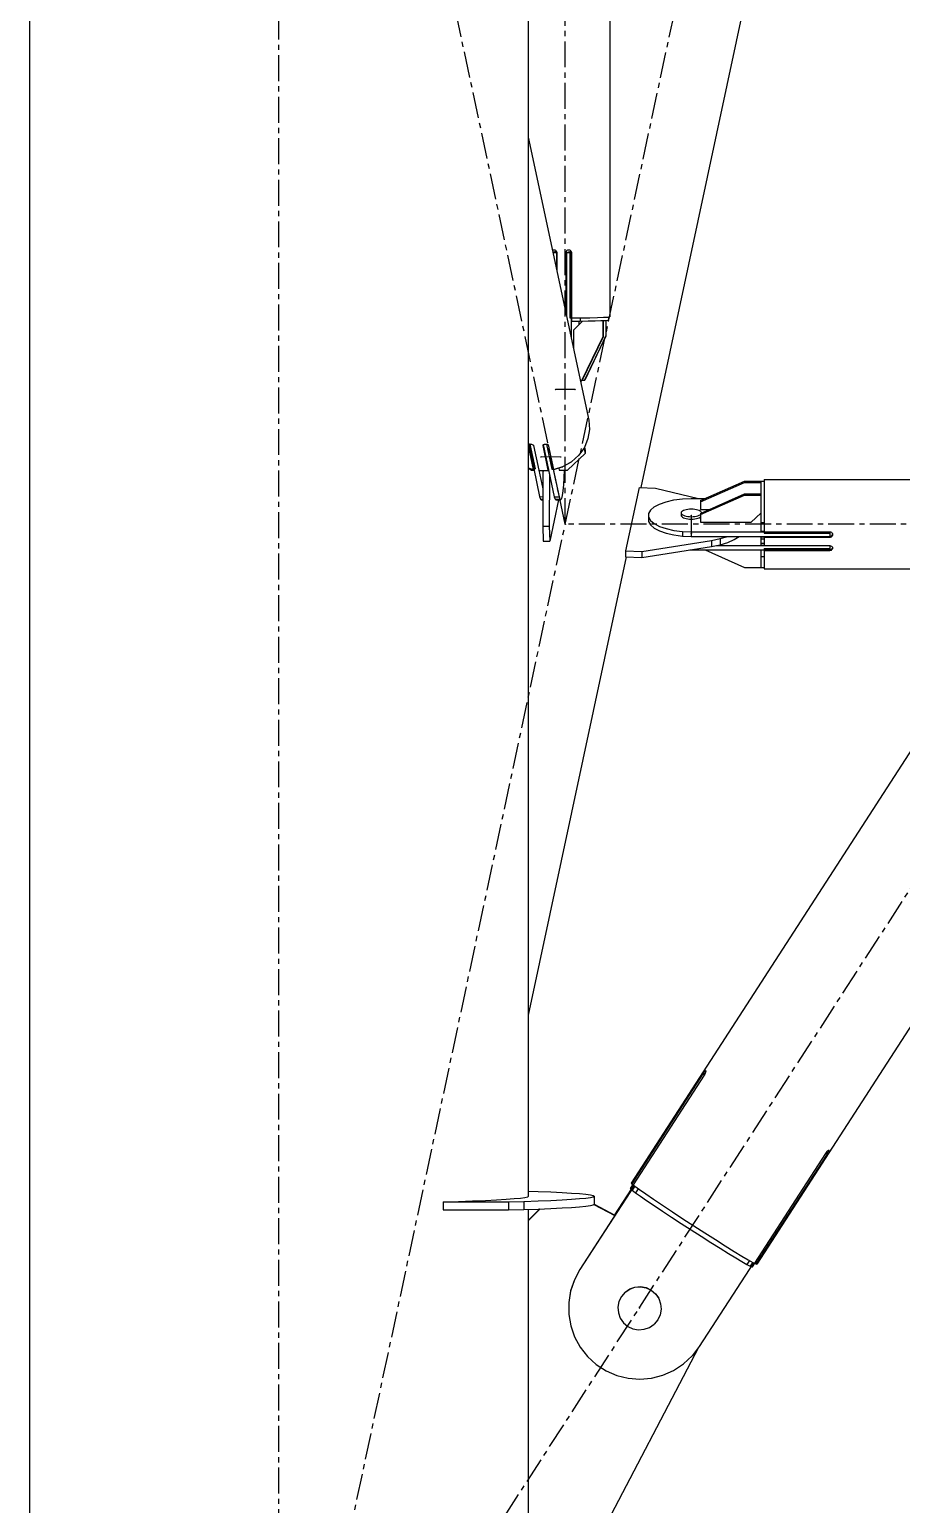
# Model space of a CAD drawing. Header units: millimetres. Extents: x 5143 to 30813, y 232 to 21408.
# Drawn here: x 22823.8 to 23090.2, y 9290.6 to 9741.5 of the extents above; entities that cross this region are included whole.
import ezdxf

# ---------------------------------------------------------------- set-up
doc = ezdxf.new("R2010")
doc.units = ezdxf.units.MM
doc.header["$LTSCALE"] = 0.25
doc.linetypes.add('CENTER', pattern=[50.8, 31.75, -6.35, 6.35, -6.35])
doc.linetypes.add('XKITLINE00', pattern=[0])

msp = doc.modelspace()

# ---------------------------------------------------------------- linework, layer by layer
at = {"color": 8, "linetype": 'XKITLINE00'}
for p, q in [((22823.8, 10620.27), (22823.8, 8951.04)), ((23001.09, 9967.78), (23001.09, 9653.69)), ((22976.2, 9961.74), (22976.2, 9384.79)), ((23083.35, 9942.32), (23010.61, 9601.49)), ((23284, 9816.48), (23007.61, 9388.86)), ((23322.38, 9791.69), (23045.99, 9364.07)), ((22976.2, 9708.62), (22994.67, 9622.06)), ((22983.58, 9674.05), (22983.81, 9674.17)), ((22983.63, 9674.07), (22983.58, 9674.02)), ((22983.63, 9674.07), (22983.84, 9674.18)), ((22983.7, 9673.48), (22984.78, 9673.8)), ((22983.72, 9673.37), (22983.8, 9673.37)), ((22983.8, 9673.37), (22983.8, 9673)), ((22983.8, 9673.37), (22984.84, 9673.37)), ((22983.81, 9674.17), (22984.07, 9674.21)), ((22983.81, 9674.17), (22983.86, 9674.19)), ((22984.07, 9674.21), (22984.33, 9674.17)), ((22984.33, 9674.17), (22984.56, 9674.05)), ((22984.56, 9674.05), (22984.75, 9673.86)), ((22984.75, 9673.86), (22984.87, 9673.62)), ((22984.84, 9673.37), (22984.9, 9673.39)), ((22984.84, 9673.37), (22984.84, 9668.11)), ((22984.87, 9673.62), (22984.91, 9673.36)), ((22984.91, 9673.36), (22984.91, 9667.8)), ((22987.74, 9673.61), (22987.7, 9673.35)), ((22987.7, 9673.35), (22987.75, 9673.37)), ((22987.7, 9673.35), (22987.7, 9654.73)), ((22987.86, 9673.85), (22987.74, 9673.61)), ((22987.74, 9673.61), (22987.79, 9673.63)), ((22987.79, 9673.63), (22987.75, 9673.37)), ((22987.75, 9673.37), (22987.75, 9654.49)), ((22987.91, 9673.87), (22987.79, 9673.63)), ((22987.83, 9673.36), (22989.27, 9673.79)), ((22987.83, 9673.36), (22987.83, 9654.11)), ((22987.83, 9673.36), (22988.87, 9673.36)), ((22987.86, 9673.85), (22988.05, 9674.04)), ((22987.91, 9673.87), (22988.1, 9674.06)), ((22988.05, 9674.04), (22988.29, 9674.16)), ((22988.1, 9674.06), (22988.32, 9674.17)), ((22988.29, 9674.16), (22988.55, 9674.2)), ((22988.29, 9674.16), (22988.34, 9674.18)), ((22988.55, 9674.2), (22988.82, 9674.16)), ((22988.82, 9674.16), (22989.05, 9674.04)), ((22988.87, 9673.36), (22989.35, 9673.37)), ((22988.87, 9673.36), (22988.87, 9653.37)), ((22989.05, 9674.04), (22989.24, 9673.85)), ((22989.24, 9673.85), (22989.34, 9673.62)), ((22989.34, 9673.62), (22989.41, 9673.35)), ((22989.35, 9673.37), (22989.4, 9673.38)), ((22989.35, 9673.37), (22989.35, 9653.37)), ((22989.41, 9673.35), (22989.41, 9653.36)), ((22988.87, 9653.37), (22989.32, 9653.37)), ((22989.32, 9653.37), (22989.35, 9653.37)), ((22989.32, 9653.37), (22989.32, 9647.1)), ((22989.41, 9653.36), (22992.31, 9653.38)), ((22989.41, 9653.36), (22989.44, 9653.37)), ((22989.44, 9653.37), (22989.44, 9652.37)), ((22989.44, 9652.37), (22992.07, 9652.39)), ((22992.82, 9652.4), (22990, 9649.57)), ((22991.64, 9652.39), (22991.64, 9651.22)), ((22992.07, 9653.38), (22992.07, 9652.39)), ((22992.07, 9652.39), (22994.51, 9652.42)), ((22992.31, 9653.38), (22995.03, 9653.42)), ((22994.51, 9652.42), (22996.66, 9652.47)), ((22995.03, 9653.42), (22997.37, 9653.47)), ((22996.66, 9652.47), (22998.42, 9652.52)), ((22997.37, 9653.47), (22999.22, 9653.53)), ((22998.42, 9652.52), (22998.94, 9652.55)), ((22998.94, 9652.55), (22998.96, 9652.55)), ((22998.96, 9652.55), (22998.97, 9652.55)), ((22998.96, 9652.55), (22998.96, 9647.55)), ((22998.97, 9652.55), (22999.72, 9652.58)), ((22999.05, 9652.55), (22999.05, 9647.57)), ((22999.22, 9653.53), (23000.48, 9653.61)), ((22999.72, 9652.58), (23000.5, 9652.65)), ((22999.85, 9652.59), (22999.85, 9647.81)), ((22999.94, 9652.6), (22999.94, 9647.84)), ((23000.48, 9653.61), (23001.09, 9653.69)), ((23000.5, 9652.65), (23000.74, 9652.72)), ((23000.74, 9653.64), (23000.74, 9652.72)), ((22990, 9649.57), (22990, 9643.95)), ((22998.96, 9647.55), (22992.49, 9634.07)), ((22999.05, 9647.57), (22992.58, 9634.09)), ((22999.85, 9647.81), (22993.37, 9634.33)), ((22999.94, 9647.84), (22993.46, 9634.36)), ((22998.96, 9647.55), (22999.05, 9647.57)), ((22999.85, 9647.81), (22999.94, 9647.84)), ((22992.11, 9634.07), (22992.49, 9634.07)), ((22992.49, 9634.07), (22992.58, 9634.09)), ((22992.69, 9634.33), (22993.37, 9634.33)), ((22993.37, 9634.33), (22993.46, 9634.36)), ((22994.9, 9619.25), (22994.45, 9616.44)), ((22994.67, 9622.06), (22994.9, 9619.25)), ((22976.2, 9614.69), (22976.24, 9614.74)), ((22976.24, 9614.74), (22976.41, 9614.79)), ((22976.24, 9614.74), (22977.77, 9607.58)), ((22976.29, 9614.75), (22977.86, 9607.41)), ((22976.41, 9614.79), (22976.64, 9614.81)), ((22976.58, 9614.81), (22976.68, 9614.75)), ((22976.64, 9614.81), (22976.9, 9614.8)), ((22976.68, 9614.75), (22978.3, 9607.17)), ((22976.68, 9614.75), (22977.18, 9614.75)), ((22976.9, 9614.8), (22977.16, 9614.76)), ((22977.16, 9614.76), (22977.41, 9614.69)), ((22977.41, 9614.69), (22977.61, 9614.59)), ((22977.61, 9614.59), (22977.75, 9614.49)), ((22977.75, 9614.49), (22977.81, 9614.39)), ((22977.81, 9614.39), (22979.43, 9606.8)), ((22980.62, 9614.48), (22980.6, 9614.38)), ((22980.6, 9614.38), (22982.22, 9606.79)), ((22980.72, 9614.59), (22980.62, 9614.48)), ((22980.7, 9614.57), (22982.24, 9607.35)), ((22980.72, 9614.59), (22980.89, 9614.68)), ((22980.74, 9614.6), (22984.14, 9598.7)), ((22980.89, 9614.68), (22981.12, 9614.75)), ((22981.1, 9614.74), (22981.76, 9614.74)), ((22981.12, 9614.75), (22981.38, 9614.79)), ((22981.38, 9614.79), (22981.65, 9614.8)), ((22981.65, 9614.8), (22981.89, 9614.78)), ((22981.76, 9614.74), (22981.84, 9614.78)), ((22981.76, 9614.74), (22983.38, 9607.15)), ((22981.89, 9614.78), (22982.1, 9614.73)), ((22982.1, 9614.73), (22982.21, 9614.65)), ((22982.21, 9614.65), (22982.3, 9614.57)), ((22982.3, 9614.57), (22983.92, 9606.98)), ((22994.45, 9616.44), (22993.34, 9613.77)), ((22976.2, 9614.25), (22977.74, 9606.99)), ((22988.17, 9606.78), (22993.55, 9611.89)), ((22989.4, 9609.39), (22991.63, 9611.38)), ((22993.34, 9613.77), (22991.63, 9611.38)), ((22993.19, 9613.56), (22993.55, 9611.89)), ((22993.37, 9613.83), (22993.58, 9612.81)), ((22993.58, 9612.81), (22993.55, 9611.89)), ((22976.2, 9607.51), (22977.74, 9606.99)), ((22976.2, 9607.49), (22977.21, 9606.81)), ((22977.21, 9606.81), (22977.93, 9606.8)), ((22977.77, 9607.58), (22977.74, 9606.99)), ((22977.74, 9607.02), (22977.84, 9606.99)), ((22977.77, 9607.8), (22977.76, 9607.37)), ((22977.76, 9607.37), (22977.84, 9606.99)), ((22977.85, 9607.17), (22977.84, 9606.99)), ((22977.86, 9607.41), (22977.85, 9607.17)), ((22977.85, 9607.17), (22978.3, 9607.17)), ((22977.85, 9607.17), (22979.65, 9598.71)), ((22977.86, 9607.41), (22978.3, 9607.17)), ((22979.42, 9606.8), (22980.65, 9601.06)), ((22979.43, 9606.8), (22980.82, 9606.65)), ((22979.5, 9606.79), (22979.52, 9606.71)), ((22979.52, 9606.71), (22980.22, 9606.66)), ((22980.2, 9606.72), (22980.22, 9606.66)), ((22980.22, 9606.66), (22980.91, 9606.64)), ((22980.66, 9606.65), (22980.61, 9589.7)), ((22980.82, 9606.65), (22982.22, 9606.79)), ((22980.91, 9606.64), (22981.61, 9606.66)), ((22981.6, 9606.73), (22981.61, 9606.66)), ((22981.61, 9606.66), (22982.31, 9606.71)), ((22982.24, 9607.35), (22982.22, 9606.79)), ((22982.25, 9607.55), (22982.23, 9607.09)), ((22982.23, 9607.09), (22982.31, 9606.71)), ((22982.33, 9607.17), (22982.31, 9606.71)), ((22982.65, 9605.66), (22982.61, 9589.7)), ((22983.38, 9607.15), (22983.83, 9607.39)), ((22983.38, 9607.15), (22983.83, 9607.15)), ((22983.83, 9607.38), (22983.83, 9607.15)), ((22983.83, 9607.15), (22985.63, 9598.69)), ((22983.92, 9606.98), (22986.77, 9607.89)), ((22984.01, 9606.98), (22986.6, 9607.8)), ((22984.01, 9607.01), (22984.01, 9606.98)), ((22985.53, 9607.46), (22985.68, 9606.79)), ((22985.68, 9606.79), (22988.17, 9606.78)), ((22986.59, 9607.83), (22986.6, 9607.8)), ((22986.6, 9607.8), (22986.73, 9607.87)), ((22986.77, 9607.89), (22989.4, 9609.39)), ((22987.19, 9606.78), (22987.11, 9604.6)), ((22987.37, 9606.78), (22987.15, 9605.74)), ((22987.19, 9608.13), (22988.96, 9609.1)), ((22988.96, 9609.1), (22989.1, 9609.21)), ((22986.96, 9602.34), (22986.78, 9600.45)), ((22987.11, 9604.6), (22986.96, 9602.34)), ((23010.05, 9601.51), (23005.92, 9582.13)), ((23010.05, 9601.51), (23015.03, 9601.34)), ((23015.03, 9601.34), (23028.23, 9598.13)), ((23028.81, 9597.48), (23042.31, 9603.47)), ((23028.81, 9597.09), (23042.31, 9603.08)), ((23042.31, 9603.47), (23042.31, 9603.08)), ((23042.31, 9603.47), (23047.31, 9603.47)), ((23042.31, 9603.08), (23047.31, 9603.08)), ((23047.31, 9603.47), (23047.31, 9599.21)), ((23047.31, 9603.47), (23048.31, 9603.47)), ((23048.31, 9603.91), (23101.01, 9603.91)), ((23048.31, 9603.91), (23048.31, 9587.96)), ((22979.65, 9598.71), (22979.89, 9597.94)), ((22979.65, 9598.71), (22980.64, 9598.7)), ((22979.89, 9597.94), (22980.13, 9597.73)), ((22979.89, 9597.94), (22980.64, 9597.94)), ((22980.13, 9597.73), (22980.64, 9597.73)), ((22985.44, 9597.72), (22982.76, 9585.13)), ((22984.14, 9598.7), (22984.37, 9597.93)), ((22984.14, 9598.7), (22985.63, 9598.69)), ((22984.37, 9597.93), (22984.61, 9597.72)), ((22984.37, 9597.93), (22985.86, 9597.92)), ((22984.61, 9597.72), (22986.1, 9597.72)), ((22985.63, 9598.69), (22985.86, 9597.92)), ((22985.86, 9597.92), (22986.1, 9597.72)), ((22986.34, 9598.09), (22986.1, 9597.72)), ((22986.57, 9599.01), (22986.34, 9598.09)), ((22986.78, 9600.45), (22986.57, 9599.01)), ((23014.67, 9595.59), (23016.28, 9596.45)), ((23016.28, 9596.45), (23018.31, 9597.16)), ((23018.31, 9597.16), (23020.68, 9597.69)), ((23020.68, 9597.69), (23023.29, 9598.02)), ((23023.29, 9598.02), (23026.01, 9598.13)), ((23026.01, 9598.13), (23030.28, 9598.13)), ((23028.81, 9593.59), (23042.31, 9599.58)), ((23028.81, 9593.2), (23042.31, 9599.19)), ((23028.81, 9597.48), (23028.81, 9594.79)), ((23042.31, 9599.58), (23042.31, 9599.19)), ((23042.31, 9599.58), (23047.31, 9599.58)), ((23042.31, 9599.19), (23047.31, 9599.19)), ((23047.31, 9599.21), (23047.31, 9599.19)), ((23047.31, 9599.19), (23047.31, 9599.17)), ((23047.31, 9599.17), (23047.31, 9593.52)), ((23013.55, 9594.61), (23012.98, 9593.57)), ((23012.98, 9593.57), (23012.98, 9591.12)), ((23012.98, 9592.51), (23013.55, 9591.46)), ((23013.55, 9594.61), (23014.67, 9595.59)), ((23022.96, 9593.98), (23022.91, 9593.78)), ((23022.91, 9593.78), (23022.96, 9593.57)), ((23022.91, 9593.78), (23022.91, 9593.04)), ((23022.91, 9593.04), (23022.96, 9592.83)), ((23023.1, 9594.19), (23022.96, 9593.98)), ((23022.96, 9593.57), (23023.1, 9593.36)), ((23022.96, 9592.83), (23023.1, 9592.63)), ((23023.1, 9594.19), (23023.33, 9594.38)), ((23023.1, 9593.36), (23023.33, 9593.17)), ((23023.1, 9592.63), (23023.33, 9592.44)), ((23023.33, 9594.38), (23023.64, 9594.55)), ((23023.33, 9593.17), (23023.64, 9593)), ((23023.33, 9592.44), (23023.64, 9592.26)), ((23023.64, 9594.55), (23024.02, 9594.7)), ((23023.64, 9593), (23024.02, 9592.85)), ((23023.64, 9592.26), (23024.02, 9592.12)), ((23024.02, 9594.7), (23024.46, 9594.82)), ((23024.02, 9592.85), (23024.46, 9592.73)), ((23024.02, 9592.12), (23024.46, 9591.99)), ((23024.46, 9594.82), (23024.95, 9594.91)), ((23024.46, 9592.73), (23024.95, 9592.64)), ((23024.46, 9591.99), (23024.95, 9591.91)), ((23024.95, 9594.91), (23025.47, 9594.96)), ((23024.95, 9592.64), (23025.47, 9592.59)), ((23024.95, 9591.91), (23025.47, 9591.85)), ((23025.47, 9594.96), (23026.01, 9594.98)), ((23025.47, 9592.59), (23026.01, 9592.57)), ((23025.47, 9591.85), (23026.01, 9591.83)), ((23026.01, 9594.98), (23026.55, 9594.96)), ((23026.01, 9592.57), (23026.55, 9592.59)), ((23026.01, 9592.57), (23026.01, 9591.83)), ((23026.01, 9591.83), (23026.55, 9591.85)), ((23026.55, 9594.96), (23027.07, 9594.91)), ((23026.55, 9592.59), (23027.07, 9592.64)), ((23026.55, 9591.85), (23027.07, 9591.91)), ((23027.07, 9594.91), (23027.56, 9594.82)), ((23027.07, 9592.64), (23027.56, 9592.73)), ((23027.07, 9591.91), (23027.56, 9591.99)), ((23027.56, 9594.82), (23028.01, 9594.7)), ((23027.56, 9592.73), (23028.01, 9592.85)), ((23027.56, 9591.99), (23028.01, 9592.12)), ((23028.01, 9594.7), (23028.39, 9594.55)), ((23028.01, 9592.85), (23028.39, 9593)), ((23028.01, 9592.12), (23028.39, 9592.26)), ((23028.39, 9594.55), (23028.7, 9594.38)), ((23028.39, 9593), (23028.7, 9593.17)), ((23028.39, 9592.26), (23028.7, 9592.44)), ((23028.7, 9594.38), (23028.93, 9594.19)), ((23028.7, 9593.17), (23028.81, 9593.27)), ((23028.7, 9592.44), (23028.81, 9592.53)), ((23028.81, 9594.79), (23031.51, 9594.79)), ((23028.81, 9593.59), (23028.81, 9590.9)), ((23028.93, 9594.19), (23029.07, 9593.98)), ((23029.07, 9593.98), (23029.11, 9593.78)), ((23029.11, 9593.78), (23029.1, 9593.72)), ((23029.11, 9593.78), (23029.11, 9593.72)), ((23044.31, 9590.9), (23047.31, 9593.66)), ((23047.31, 9593.52), (23047.31, 9588.12)), ((22980.61, 9589.7), (22982.61, 9589.7)), ((22980.61, 9589.7), (22980.77, 9585.14)), ((22982.61, 9589.7), (22982.76, 9585.13)), ((23012.98, 9591.12), (23013.55, 9590.08)), ((23013.55, 9591.46), (23014.67, 9590.49)), ((23013.55, 9590.08), (23014.67, 9589.11)), ((23014.67, 9590.49), (23016.28, 9589.63)), ((23014.67, 9589.11), (23016.28, 9588.25)), ((23016.28, 9589.63), (23018.31, 9588.92)), ((23016.28, 9588.25), (23018.31, 9587.54)), ((23018.31, 9588.92), (23020.68, 9588.38)), ((23018.31, 9587.54), (23020.68, 9587)), ((23020.68, 9588.38), (23023.29, 9588.06)), ((23023.29, 9588.06), (23023.29, 9586.67)), ((23023.29, 9588.06), (23026.01, 9587.94)), ((23026.01, 9587.94), (23048.31, 9587.94)), ((23026.01, 9587.94), (23026.01, 9586.56)), ((23028.81, 9590.9), (23044.31, 9590.9)), ((23047.31, 9590.83), (23048.31, 9590.83)), ((23047.31, 9588.12), (23048.31, 9588.12)), ((23048.31, 9587.96), (23068.31, 9587.96)), ((23048.31, 9587.94), (23048.31, 9587.53)), ((23048.31, 9587.53), (23068.31, 9587.53)), ((23068.31, 9587.96), (23068.58, 9587.9)), ((23068.31, 9587.96), (23068.31, 9586.56)), ((23068.58, 9587.9), (23068.81, 9587.8)), ((23068.81, 9587.8), (23069, 9587.62)), ((23069, 9587.62), (23069.12, 9587.39)), ((23069.12, 9587.39), (23069.16, 9587.14)), ((22980.77, 9585.14), (22982.76, 9585.13)), ((23010.9, 9581.97), (23032.15, 9585.32)), ((23010.9, 9580.12), (23032.15, 9583.48)), ((23020.68, 9587), (23023.29, 9586.67)), ((23023.29, 9586.67), (23026.01, 9586.56)), ((23026.01, 9586.56), (23068.31, 9586.56)), ((23032.15, 9585.32), (23034.79, 9585.86)), ((23032.15, 9585.32), (23032.15, 9583.48)), ((23032.15, 9583.48), (23034.79, 9584.01)), ((23033.73, 9583.8), (23048.31, 9583.8)), ((23034.79, 9585.86), (23037.13, 9586.56)), ((23034.79, 9585.86), (23034.79, 9584.01)), ((23034.79, 9584.01), (23037.15, 9584.72)), ((23037.15, 9584.72), (23039.13, 9585.59)), ((23039.13, 9585.59), (23040.64, 9586.56)), ((23047.31, 9586.56), (23047.31, 9585.12)), ((23047.31, 9586.44), (23048.31, 9586.44)), ((23047.31, 9585.77), (23048.31, 9585.77)), ((23047.31, 9585.12), (23047.31, 9583.86)), ((23047.31, 9584.48), (23048.31, 9584.48)), ((23047.31, 9583.86), (23048.31, 9583.86)), ((23048.31, 9586.56), (23048.31, 9586.44)), ((23048.31, 9586.55), (23048.31, 9586.32)), ((23048.31, 9586.55), (23068.31, 9586.55)), ((23048.31, 9586.32), (23048.31, 9583.74)), ((23048.31, 9586.32), (23068.31, 9586.32)), ((23048.31, 9583.74), (23068.31, 9583.74)), ((23048.31, 9582.83), (23048.31, 9582.42)), ((23048.31, 9582.83), (23068.31, 9582.83)), ((23068.31, 9586.55), (23068.58, 9586.59)), ((23068.31, 9586.56), (23068.31, 9586.55)), ((23068.31, 9586.55), (23068.31, 9586.32)), ((23068.31, 9586.32), (23068.58, 9586.36)), ((23068.31, 9583.74), (23068.58, 9583.7)), ((23068.31, 9583.74), (23068.31, 9582.52)), ((23068.58, 9586.59), (23068.81, 9586.71)), ((23068.58, 9586.59), (23068.58, 9586.36)), ((23068.58, 9586.36), (23068.81, 9586.47)), ((23068.58, 9583.7), (23068.81, 9583.6)), ((23068.81, 9586.71), (23069, 9586.89)), ((23068.81, 9586.47), (23069, 9586.66)), ((23068.81, 9583.6), (23069, 9583.43)), ((23068.85, 9582.65), (23069, 9582.79)), ((23069.12, 9587.12), (23069, 9586.89)), ((23069.12, 9586.88), (23069, 9586.66)), ((23069, 9583.43), (23069.12, 9583.22)), ((23069.12, 9582.99), (23069, 9582.79)), ((23069.12, 9582.76), (23069, 9582.55)), ((23069.14, 9587.25), (23069.12, 9587.12)), ((23069.16, 9587.14), (23069.12, 9586.88)), ((23069.12, 9583.22), (23069.16, 9582.99)), ((23069.14, 9583.11), (23069.12, 9582.99)), ((23069.16, 9582.99), (23069.12, 9582.76)), ((23006.09, 9580.28), (22976.2, 9440.21)), ((23005.92, 9582.13), (23005.92, 9581.89)), ((23005.92, 9582.13), (23010.9, 9581.97)), ((23005.92, 9581.88), (23005.92, 9580.28)), ((23005.92, 9580.28), (23010.9, 9580.12)), ((23010.9, 9581.97), (23010.9, 9580.12)), ((23025.53, 9582.44), (23026.01, 9582.42)), ((23026.01, 9582.51), (23026.01, 9582.42)), ((23026.01, 9582.42), (23048.31, 9582.42)), ((23030.28, 9582.42), (23042.31, 9577.08)), ((23047.31, 9582.41), (23047.31, 9578.81)), ((23047.31, 9580.4), (23048.31, 9580.4)), ((23047.31, 9578.81), (23047.31, 9577.11)), ((23048.31, 9582.52), (23068.31, 9582.52)), ((23048.31, 9582.5), (23068.31, 9582.5)), ((23048.31, 9582.42), (23048.31, 9576.64)), ((23048.31, 9582.25), (23068.31, 9582.25)), ((23068.31, 9582.5), (23068.58, 9582.53)), ((23068.31, 9582.5), (23068.31, 9582.25)), ((23068.31, 9582.25), (23068.58, 9582.3)), ((23068.58, 9582.53), (23068.81, 9582.63)), ((23068.58, 9582.3), (23068.81, 9582.39)), ((23068.81, 9582.63), (23068.85, 9582.65)), ((23068.81, 9582.39), (23069, 9582.55)), ((23042.31, 9577.08), (23047.31, 9577.08)), ((23047.31, 9577.11), (23047.31, 9577.1)), ((23047.31, 9577.1), (23047.31, 9577.08)), ((23047.31, 9577.08), (23048.31, 9577.08)), ((23048.31, 9576.64), (23101.01, 9576.64)), ((23029.53, 9422.22), (23007.82, 9388.63)), ((23029.97, 9421.85), (23008.27, 9388.26)), ((23029.72, 9422.51), (23029.53, 9422.22)), ((23029.53, 9422.22), (23030.01, 9421.9)), ((23029.91, 9422.77), (23029.72, 9422.51)), ((23029.72, 9422.51), (23030.18, 9422.21)), ((23030.07, 9422.99), (23029.91, 9422.77)), ((23030.15, 9422.15), (23029.97, 9421.85)), ((23030.21, 9423.14), (23030.07, 9422.99)), ((23030.3, 9422.44), (23030.15, 9422.15)), ((23030.21, 9423.14), (23030.31, 9423.23)), ((23030.4, 9422.72), (23030.3, 9422.44)), ((23030.32, 9423.23), (23030.4, 9423.22)), ((23030.4, 9423.22), (23030.45, 9423.12)), ((23030.45, 9422.95), (23030.4, 9422.72)), ((23030.45, 9423.12), (23030.45, 9422.95)), ((23067.04, 9397.91), (23045.33, 9364.33)), ((23067.24, 9398.2), (23067.04, 9397.91)), ((23067.08, 9397.97), (23067.49, 9397.7)), ((23067.45, 9398.46), (23067.24, 9398.2)), ((23067.28, 9398.25), (23067.67, 9398)), ((23067.65, 9398.67), (23067.45, 9398.46)), ((23067.67, 9398), (23067.49, 9397.7)), ((23067.65, 9398.67), (23067.83, 9398.81)), ((23067.84, 9398.27), (23067.67, 9398)), ((23067.83, 9398.81), (23067.97, 9398.89)), ((23067.98, 9398.51), (23067.84, 9398.27)), ((23067.97, 9398.89), (23068.08, 9398.89)), ((23068.07, 9398.7), (23067.98, 9398.51)), ((23068.12, 9398.81), (23068.07, 9398.7)), ((23068.08, 9398.89), (23068.12, 9398.82)), ((23067.49, 9397.7), (23045.78, 9364.12)), ((23007.61, 9388.86), (23007.82, 9388.63)), ((22973.81, 9384.27), (22975.19, 9384.47)), ((22975.19, 9384.47), (22976.02, 9384.66)), ((22976.02, 9384.66), (22976.3, 9384.86)), ((22976.2, 9386.41), (22979.19, 9386.31)), ((22976.2, 9384.93), (22976.3, 9384.86)), ((22979.19, 9386.31), (22983.08, 9386.15)), ((22983.08, 9386.15), (22986.51, 9385.99)), ((22986.51, 9385.99), (22989.45, 9385.81)), ((22989.45, 9385.81), (22991.89, 9385.63)), ((22991.89, 9385.63), (22993.81, 9385.44)), ((23008.52, 9388.06), (22991.97, 9362.45)), ((23008.55, 9388.04), (22991.97, 9362.38)), ((22993.81, 9385.44), (22995.19, 9385.25)), ((22993.81, 9384.27), (22995.19, 9384.47)), ((22995.19, 9385.25), (22996.02, 9385.05)), ((22995.19, 9384.47), (22996.02, 9384.66)), ((22996.02, 9385.05), (22996.3, 9384.86)), ((22996.02, 9384.66), (22996.3, 9384.86)), ((22996.3, 9384.86), (22996.3, 9382.36)), ((23007.64, 9386.96), (23002.58, 9379.12)), ((23007.68, 9386.94), (23002.61, 9379.1)), ((23008.16, 9388.42), (23007.38, 9387.22)), ((23007.38, 9387.22), (23007.42, 9387.15)), ((23008.22, 9388.38), (23007.42, 9387.15)), ((23007.42, 9387.15), (23007.54, 9387.03)), ((23008.32, 9388.22), (23007.54, 9387.03)), ((23007.54, 9387.03), (23007.76, 9386.89)), ((23007.82, 9388.63), (23008.3, 9388.32)), ((23008.77, 9387.87), (23007.99, 9386.66)), ((23007.99, 9386.66), (23009, 9385.9)), ((23008.27, 9388.26), (23008.76, 9387.87)), ((23008.76, 9387.87), (23010.18, 9386.85)), ((23009.79, 9387.13), (23009, 9385.9)), ((23009, 9385.9), (23010.47, 9384.86)), ((23010.18, 9386.85), (23012.1, 9385.51)), ((23010.47, 9384.86), (23012.36, 9383.55)), ((23012.1, 9385.51), (23014.46, 9383.9)), ((22950.15, 9383.12), (22954.87, 9383.26)), ((22950.15, 9383.12), (22950.15, 9380.62)), ((22950.15, 9383.12), (22970.15, 9383.12)), ((22950.15, 9380.62), (22970.15, 9380.62)), ((22954.87, 9383.26), (22959.19, 9383.4)), ((22959.19, 9383.4), (22963.08, 9383.56)), ((22963.08, 9383.56), (22966.51, 9383.73)), ((22966.51, 9383.73), (22969.45, 9383.9)), ((22969.45, 9383.9), (22971.89, 9384.09)), ((22970.15, 9383.12), (22974.87, 9383.26)), ((22970.15, 9383.12), (22970.15, 9380.62)), ((22970.15, 9380.62), (22974.87, 9380.76)), ((22971.89, 9384.09), (22973.81, 9384.27)), ((22974.87, 9383.26), (22979.19, 9383.4)), ((22974.87, 9383.26), (22974.87, 9380.76)), ((22974.87, 9380.76), (22979.19, 9380.91)), ((22976.2, 9377.44), (22979.69, 9380.93)), ((22976.2, 9377.28), (22979.84, 9380.93)), ((22976.2, 9380.8), (22976.2, 9377.36)), ((22979.19, 9383.4), (22983.08, 9383.56)), ((22979.19, 9380.91), (22983.08, 9381.06)), ((22983.08, 9383.56), (22986.51, 9383.73)), ((22983.08, 9381.06), (22986.51, 9381.23)), ((22986.51, 9383.73), (22989.45, 9383.9)), ((22986.51, 9381.23), (22989.45, 9381.41)), ((22989.45, 9383.9), (22991.89, 9384.09)), ((22989.45, 9381.41), (22991.89, 9381.59)), ((22991.89, 9384.09), (22993.81, 9384.27)), ((22991.89, 9381.59), (22993.81, 9381.77)), ((22993.81, 9381.77), (22995.19, 9381.97)), ((22995.19, 9381.97), (22996.02, 9382.16)), ((22996.02, 9382.16), (22996.19, 9382.28)), ((22996.19, 9382.28), (22996.2, 9382.28)), ((22996.2, 9382.29), (22996.3, 9382.36)), ((22996.2, 9382.29), (22996.2, 9382.28)), ((22996.2, 9382.28), (23002.62, 9378.95)), ((22996.3, 9382.38), (23002.7, 9379.06)), ((23012.36, 9383.55), (23014.62, 9382.02)), ((23014.46, 9383.9), (23017.2, 9382.06)), ((23014.62, 9382.02), (23017.18, 9380.3)), ((23017.18, 9380.3), (23019.98, 9378.45)), ((23017.2, 9382.06), (23020.24, 9380.05)), ((23020.24, 9380.05), (23023.47, 9377.94)), ((22976.2, 9377.36), (22976.2, 9377.28)), ((22976.2, 9377.28), (22976.2, 9282.33)), ((23019.98, 9378.45), (23022.94, 9376.51)), ((23022.94, 9376.51), (23025.99, 9374.54)), ((23023.47, 9377.94), (23026.8, 9375.77)), ((23026.8, 9375.77), (23030.13, 9373.63)), ((23025.99, 9374.54), (23029.03, 9372.58)), ((23029.03, 9372.58), (23031.99, 9370.69)), ((23030.13, 9373.63), (23033.36, 9371.58)), ((23033.36, 9371.58), (23036.4, 9369.67)), ((23031.99, 9370.69), (23034.79, 9368.93)), ((23034.79, 9368.93), (23037.36, 9367.33)), ((23036.4, 9369.67), (23039.14, 9367.97)), ((23037.36, 9367.33), (23039.61, 9365.95)), ((23039.14, 9367.97), (23041.5, 9366.53)), ((23041.5, 9366.53), (23043.42, 9365.39)), ((22991.97, 9362.45), (22990.28, 9359.29)), ((22991.97, 9362.38), (22990.28, 9359.22)), ((22991.97, 9362.45), (22991.97, 9362.38)), ((23045.01, 9364.49), (23028.42, 9338.84)), ((23039.61, 9365.95), (23041.5, 9364.82)), ((23041.5, 9364.82), (23042.97, 9363.96)), ((23043.77, 9365.19), (23042.97, 9363.96)), ((23042.97, 9363.96), (23043.99, 9363.41)), ((23043.42, 9365.39), (23044.84, 9364.58)), ((23044.77, 9364.62), (23043.99, 9363.41)), ((23044.25, 9363.32), (23044.43, 9363.21)), ((23045.2, 9364.4), (23044.43, 9363.21)), ((23044.43, 9363.21), (23044.55, 9363.17)), ((23045.31, 9364.34), (23044.55, 9363.17)), ((23044.55, 9363.17), (23044.59, 9363.19)), ((23045.33, 9364.33), (23044.59, 9363.19)), ((23044.84, 9364.58), (23045.33, 9364.33)), ((23045.37, 9364.38), (23045.78, 9364.12)), ((23045.78, 9364.12), (23045.99, 9364.07)), ((22990.28, 9359.29), (22989.13, 9355.9)), ((22990.28, 9359.22), (22989.13, 9355.82)), ((22990.28, 9359.29), (22990.28, 9359.22)), ((22989.13, 9355.9), (22988.56, 9352.36)), ((22989.13, 9355.82), (22988.56, 9352.29)), ((23004.65, 9354.19), (23003.91, 9352.63)), ((23004.65, 9354.16), (23003.91, 9352.61)), ((23005.77, 9355.5), (23004.65, 9354.19)), ((23005.77, 9355.47), (23004.65, 9354.16)), ((23004.65, 9354.19), (23004.65, 9354.16)), ((23005.77, 9355.5), (23007.19, 9356.48)), ((23005.77, 9355.47), (23007.19, 9356.45)), ((23007.19, 9356.48), (23008.81, 9357.06)), ((23007.19, 9356.45), (23008.81, 9357.03)), ((23008.81, 9357.06), (23010.53, 9357.2)), ((23008.81, 9357.03), (23010.53, 9357.17)), ((23010.53, 9357.2), (23012.22, 9356.89)), ((23010.53, 9357.17), (23012.22, 9356.86)), ((23012.22, 9356.89), (23013.78, 9356.15)), ((23012.22, 9356.86), (23013.78, 9356.12)), ((23013.78, 9356.15), (23013.78, 9356.12)), ((23013.78, 9356.15), (23015.09, 9355.03)), ((23013.78, 9356.12), (23015.09, 9355.01)), ((23015.09, 9355.03), (23016.07, 9353.62)), ((23015.09, 9355.01), (23016.07, 9353.59)), ((23016.07, 9353.59), (23016.65, 9351.97)), ((22988.56, 9352.29), (22988.58, 9348.7)), ((22988.58, 9348.7), (22989.19, 9345.17)), ((23003.91, 9352.61), (23003.6, 9350.91)), ((23003.6, 9350.91), (23003.74, 9349.2)), ((23003.74, 9349.2), (23004.32, 9347.57)), ((23016.48, 9348.56), (23015.74, 9347)), ((23016.79, 9350.25), (23016.48, 9348.56)), ((23016.65, 9351.97), (23016.79, 9350.25)), ((22989.19, 9345.17), (22990.37, 9341.79)), ((23004.32, 9347.57), (23005.3, 9346.16)), ((23005.3, 9346.16), (23006.61, 9345.04)), ((23006.61, 9345.04), (23008.17, 9344.3)), ((23008.17, 9344.3), (23009.87, 9343.99)), ((23009.87, 9343.99), (23011.58, 9344.13)), ((23011.58, 9344.13), (23013.21, 9344.71)), ((23013.21, 9344.71), (23014.62, 9345.69)), ((23015.74, 9347), (23014.62, 9345.69)), ((22990.37, 9341.79), (22992.09, 9338.65)), ((22992.09, 9338.65), (22994.31, 9335.83)), ((22994.31, 9335.83), (22996.95, 9333.42)), ((23028.25, 9338.61), (22996.2, 9277.33)), ((23023.61, 9333.56), (23026.24, 9336)), ((23028.42, 9338.84), (23026.24, 9336)), ((22996.95, 9333.42), (22999.97, 9331.48)), ((22999.97, 9331.48), (23003.25, 9330.06)), ((23017.35, 9330.13), (23020.62, 9331.58)), ((23020.62, 9331.58), (23023.61, 9333.56)), ((23003.25, 9330.06), (23006.73, 9329.19)), ((23006.73, 9329.19), (23010.31, 9328.92)), ((23010.31, 9328.92), (23013.88, 9329.23)), ((23013.88, 9329.23), (23017.35, 9330.13))]:
    msp.add_line(p, q, dxfattribs=at)
at = {"color": 8, "linetype": 'CENTER'}
for p, q in [((22900, 8951.04), (22900, 10620.27)), ((22987.5, 9590.27), (22987.5, 10410.27)), ((22900, 9180.27), (23430, 10000.27)), ((22987.5, 9590.27), (22900, 10000.27)), ((22900, 9180.27), (23073.55, 9993.5)), ((22990.48, 9631.42), (22984.51, 9631.43)), ((22986.1, 9610.81), (22980.12, 9610.83)), ((23026.01, 9593.04), (23026.01, 9587.51)), ((23342.5, 9590.27), (22987.5, 9590.27)), ((23010.2, 9350.61), (23010.2, 9350.94))]:
    msp.add_line(p, q, dxfattribs=at)
at = {"color": 8, "linetype": 'XKITLINE00'}
for centre in [(22984.51, 9631.43), (22990.48, 9631.42), (22980.12, 9610.83), (22986.1, 9610.81), (23026.01, 9593.04), (22987.5, 9590.27), (22987.5, 9590.27), (22987.5, 9590.27), (23026.01, 9587.51), (23010.2, 9350.94), (23010.2, 9350.61)]:
    msp.add_circle(centre, 0.05, dxfattribs=at)

doc.saveas('drawing.dxf')
